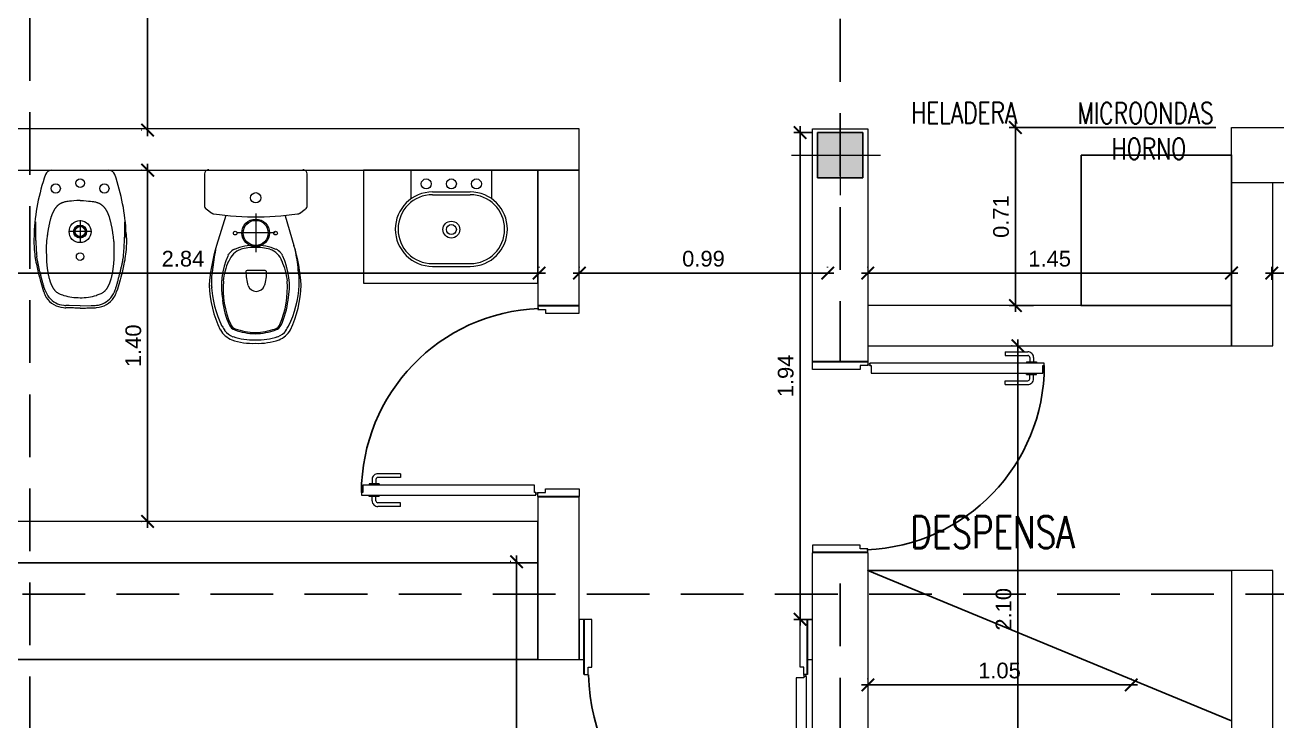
# Model space of a CAD drawing. Header units: millimetres. Extents: x 299 to 493, y -175 to -78.
# Drawn here: x 431.791 to 436.782, y -149.566 to -146.792 of the extents above; entities that cross this region are included whole.
import ezdxf

# ---------------------------------------------------------------- set-up
doc = ezdxf.new("R2010")
doc.units = ezdxf.units.MM
doc.linetypes.add('$3$HIDDEN', pattern=[0.375, 0.25, -0.125])
doc.linetypes.add('DASHED2', pattern=[9.525, 6.35, -3.175])
for name, color, linetype in [('0-Solados', 251, 'Continuous'), ('0-TEXTO', 4, 'Continuous'), ('005 SOLADOS', 8, 'Continuous'), ('005ABERTURAS240', 240, 'Continuous'), ('04', 4, 'Continuous'), ('B-COTAS', 1, 'Continuous'), ('BARANDAS', 6, 'Continuous'), ('MUEBLE', 8, 'Continuous')]:
    doc.layers.add(name, color=color, linetype=linetype)
for name, color, linetype, lineweight in [('01MUEBLES251', 251, 'Continuous', 9), ('01MUEBLES251-RefEdit0', 251, 'Continuous', 9), ('02', 2, 'Continuous', 20), ('03', 3, 'Continuous', 30), ('A-GENM', 13, 'Continuous', 18), ('A-WALL', 3, 'Continuous', 9)]:
    doc.layers.add(name, color=color, linetype=linetype, lineweight=lineweight)
doc.styles.add('DESLOC', font='arial.ttf', dxfattribs={"width": 0.75})
doc.styles.add('SWIS', font='arial.ttf')
doc.dimstyles.new('25', dxfattribs={"dimscale": 0, "dimtxt": 0.0625, "dimasz": 0.05, "dimexe": 0.025, "dimexo": 0.0625, "dimgap": 0.025, "dimtad": 1, "dimzin": 0, "dimdsep": 46, "dimtxsty": 'SWIS', "dimblk": 'ARCHTICK', "dimcen": 0.05, "dimdle": 0.025, "dimclrd": 1, "dimclre": 8, "dimclrt": 1, "dimazin": 0, "dimtfac": 1, "dimtix": 1, "dimtofl": 0, "dimtmove": 1, "dimatfit": 0, "dimfxl": 1, "dimtolj": 1, "dimtzin": 0, "dimlwd": -1, "dimlwe": -1, "dimarcsym": 0})

# ---------------------------------------------------------------- blocks, each defined once
blk = doc.blocks.new('*U507')
at = {"layer": '02'}
for p, q in [((90.5648, -493.5569), (90.5648, -493.5169)), ((90.5648, -493.5169), (90.5698, -493.5169)), ((90.6148, -493.5169), (90.6098, -493.5169)), ((90.6148, -493.5569), (90.6148, -493.5169)), ((90.5245, -493.6419), (90.5245, -493.5519)), ((90.5395, -493.6419), (90.5395, -493.5519)), ((90.547, -493.5294), (90.5648, -493.5294)), ((90.547, -493.5444), (90.5648, -493.5444)), ((90.5648, -493.5569), (90.5698, -493.5569)), ((90.6148, -493.5569), (90.6098, -493.5569)), ((90.6327, -493.5294), (90.6148, -493.5294)), ((90.6327, -493.5444), (90.6148, -493.5444)), ((90.6402, -493.6419), (90.6402, -493.5519)), ((90.6552, -493.6419), (90.6552, -493.5519)), ((90.5245, -493.6419), (90.5395, -493.6419)), ((90.6552, -493.6419), (90.6402, -493.6419))]:
    blk.add_line(p, q, dxfattribs=at)
for centre, radius, start, end in [((90.547, -493.5519), 0.0225, 90, 180.0349), ((90.547, -493.5519), 0.0075, 90, 180.0349), ((90.6327, -493.5519), 0.0225, 359.9651, 90), ((90.6327, -493.5519), 0.0075, 359.9651, 90)]:
    blk.add_arc(centre, radius, start, end, dxfattribs=at)
at = {"color": 7}
blk.add_wipeout([(90.5648, -494.4649), (91.3248, -494.4649), (91.3248, -494.1399), (90.5648, -494.1399)], dxfattribs=at).dxf.layer = 'A-GENM'
at = {"layer": '005ABERTURAS240'}
blk.add_arc((90.5793, -494.2209), 0.7345, 2.1496, 89.9592, dxfattribs=at)
at = {"layer": '02'}
for points in [[(90.6098, -494.1765), (90.6098, -493.4919), (90.5798, -493.4919), (90.5798, -493.4869), (90.5698, -493.4869), (90.5698, -494.1815), (90.5798, -494.1815), (90.5798, -494.1765)], [(90.5648, -494.1899), (90.5798, -494.1899), (90.5798, -494.2199), (90.5948, -494.2199), (90.5948, -494.3549), (90.5648, -494.3549)], [(91.3248, -494.1899), (91.3098, -494.1899), (91.3098, -494.2199), (91.2948, -494.2199), (91.2948, -494.3549), (91.3248, -494.3549)]]:
    blk.add_lwpolyline(points, close=True, dxfattribs=at)
blk.add_circle((90.5758, -494.1859), 0.004, dxfattribs=at)
at = {"layer": '03'}
for points in [[(90.5648, -494.1899), (90.5648, -494.3549)], [(91.3248, -494.1899), (91.3248, -494.3549)]]:
    blk.add_lwpolyline(points, dxfattribs=at)
blk = doc.blocks.new('bidet roca monaco')
at = {"layer": '01MUEBLES251'}
for p, q in [((-1.4795, -18.896), (-1.4794, -18.8987)), ((-1.4794, -18.8987), (-1.4793, -18.9016)), ((-1.4793, -18.9016), (-1.4792, -18.9046)), ((-1.4792, -18.9046), (-1.4791, -18.9076)), ((-1.4791, -18.9076), (-1.479, -18.9108)), ((-1.479, -18.9108), (-1.4789, -18.914)), ((-1.4789, -18.914), (-1.4788, -18.9172)), ((-1.1822, -19.1674), (-1.4085, -19.1674))]:
    blk.add_line(p, q, dxfattribs=at)
for points in [[(-1.2952, -18.6174), (-1.3033, -18.6176), (-1.3104, -18.6178), (-1.3167, -18.6179), (-1.3222, -18.618), (-1.3271, -18.6181), (-1.3315, -18.6182), (-1.3355, -18.6183), (-1.3393, -18.6184), (-1.3428, -18.6185), (-1.3462, -18.6186), (-1.3494, -18.6186), (-1.3522, -18.6187)], [(-1.295, -18.6268), (-1.3391, -18.6278), (-1.3426, -18.6278), (-1.346, -18.6279), (-1.3492, -18.628), (-1.3519, -18.6281)], [(-1.2954, -18.6268), (-1.2514, -18.6278), (-1.2479, -18.6279), (-1.2445, -18.6279), (-1.2413, -18.628), (-1.2386, -18.6281)], [(-1.2954, -18.6268), (-1.2954, -18.6268)], [(-1.2952, -18.6174), (-1.2872, -18.6176), (-1.2801, -18.6178), (-1.2738, -18.6179), (-1.2683, -18.618), (-1.2634, -18.6181), (-1.259, -18.6182), (-1.2549, -18.6183), (-1.2512, -18.6184), (-1.2476, -18.6185), (-1.2442, -18.6186), (-1.2411, -18.6187), (-1.2383, -18.6187)], [(-1.295, -18.6268), (-1.2951, -18.6268)], [(-1.4354, -18.69), (-1.4362, -18.6924), (-1.4373, -18.6956), (-1.4383, -18.6988), (-1.4392, -18.702), (-1.4402, -18.7052), (-1.4411, -18.7084), (-1.442, -18.7116), (-1.4429, -18.7148), (-1.4438, -18.718), (-1.4447, -18.7213), (-1.4456, -18.7245), (-1.4464, -18.7277), (-1.4473, -18.731), (-1.4481, -18.7342), (-1.449, -18.7375), (-1.4498, -18.7407), (-1.4507, -18.744), (-1.4515, -18.7472), (-1.4524, -18.7505), (-1.4532, -18.7537), (-1.4541, -18.757), (-1.4549, -18.7602), (-1.4557, -18.7634), (-1.4565, -18.7667), (-1.4573, -18.7699), (-1.4581, -18.7731), (-1.4589, -18.7763), (-1.4596, -18.7795), (-1.4603, -18.7827), (-1.461, -18.786), (-1.4617, -18.7892), (-1.4624, -18.7924), (-1.4631, -18.7956), (-1.4637, -18.7988), (-1.4644, -18.802), (-1.465, -18.8053), (-1.4656, -18.8085), (-1.4662, -18.8117), (-1.4667, -18.8149), (-1.4672, -18.8181), (-1.4677, -18.8212), (-1.4681, -18.8235)], [(-1.4253, -18.9124), (-1.4288, -18.8862), (-1.4289, -18.8849), (-1.4291, -18.8835), (-1.4292, -18.882), (-1.4293, -18.8804), (-1.4294, -18.8786), (-1.4296, -18.8767), (-1.4297, -18.8746), (-1.4298, -18.8723), (-1.4299, -18.87), (-1.43, -18.8675), (-1.4301, -18.865), (-1.4302, -18.8624), (-1.4302, -18.8598), (-1.4302, -18.8572), (-1.4302, -18.8546), (-1.4302, -18.852), (-1.4302, -18.8494), (-1.4302, -18.8468), (-1.4301, -18.8442), (-1.4301, -18.8416), (-1.43, -18.839), (-1.43, -18.8364), (-1.4299, -18.8338), (-1.4299, -18.8312), (-1.4298, -18.8286), (-1.4298, -18.826), (-1.4297, -18.8234), (-1.4296, -18.8208), (-1.4296, -18.8182), (-1.4295, -18.8156), (-1.4294, -18.813), (-1.4294, -18.8104), (-1.4292, -18.8078), (-1.4291, -18.8052), (-1.429, -18.8026), (-1.4288, -18.8), (-1.4286, -18.7974), (-1.4284, -18.7948), (-1.4282, -18.7922), (-1.428, -18.7896), (-1.4277, -18.787), (-1.4274, -18.7844), (-1.4271, -18.7818), (-1.4267, -18.7792), (-1.4264, -18.7766), (-1.426, -18.774), (-1.4256, -18.7714), (-1.4252, -18.7688), (-1.4248, -18.7662), (-1.4244, -18.7636), (-1.4239, -18.761), (-1.4235, -18.7584), (-1.423, -18.7558), (-1.4225, -18.7532), (-1.4219, -18.7506), (-1.4214, -18.7481), (-1.4209, -18.7456), (-1.4203, -18.7432), (-1.4198, -18.7409), (-1.4193, -18.7387), (-1.4188, -18.7367), (-1.4183, -18.7348), (-1.4179, -18.7331), (-1.4174, -18.7315), (-1.417, -18.73), (-1.4166, -18.7286), (-1.4161, -18.7272), (-1.4157, -18.7259), (-1.4153, -18.7246), (-1.4148, -18.7233), (-1.4144, -18.722), (-1.4139, -18.7207), (-1.4134, -18.7194), (-1.4129, -18.7181), (-1.4124, -18.7168), (-1.4119, -18.7155), (-1.4114, -18.7142), (-1.4108, -18.7129), (-1.4102, -18.7116), (-1.4096, -18.7103), (-1.409, -18.709), (-1.4084, -18.7077), (-1.4077, -18.7064), (-1.407, -18.7051), (-1.4064, -18.7038), (-1.4056, -18.7025), (-1.4049, -18.7012), (-1.4041, -18.6999), (-1.4034, -18.6986), (-1.4025, -18.6973), (-1.4017, -18.696), (-1.4008, -18.6947), (-1.3999, -18.6934), (-1.3989, -18.6921), (-1.3979, -18.6908), (-1.3968, -18.6895), (-1.3957, -18.6882), (-1.3945, -18.6869), (-1.3932, -18.6856), (-1.3919, -18.6843), (-1.3904, -18.683), (-1.3889, -18.6817), (-1.3872, -18.6803), (-1.3852, -18.679), (-1.383, -18.6777), (-1.3805, -18.6762), (-1.3775, -18.6748), (-1.3741, -18.6733), (-1.3702, -18.6717), (-1.3656, -18.67), (-1.3603, -18.6683), (-1.3588, -18.6679)], [(-1.1653, -18.9125), (-1.1618, -18.8862), (-1.1617, -18.8849), (-1.1615, -18.8836), (-1.1614, -18.8821), (-1.1613, -18.8805), (-1.1611, -18.8787), (-1.161, -18.8768), (-1.1609, -18.8747), (-1.1608, -18.8724), (-1.1606, -18.87), (-1.1605, -18.8676), (-1.1605, -18.8651), (-1.1604, -18.8625), (-1.1604, -18.8599), (-1.1603, -18.8573), (-1.1603, -18.8547), (-1.1603, -18.8521), (-1.1604, -18.8495), (-1.1604, -18.8469), (-1.1605, -18.8443), (-1.1605, -18.8417), (-1.1606, -18.8391), (-1.1606, -18.8365), (-1.1607, -18.8339), (-1.1607, -18.8313), (-1.1608, -18.8287), (-1.1608, -18.8261), (-1.1609, -18.8235), (-1.1609, -18.8209), (-1.161, -18.8183), (-1.161, -18.8157), (-1.1611, -18.8131), (-1.1612, -18.8105), (-1.1613, -18.8079), (-1.1614, -18.8053), (-1.1616, -18.8027), (-1.1617, -18.8001), (-1.1619, -18.7975), (-1.1621, -18.7949), (-1.1623, -18.7923), (-1.1626, -18.7897), (-1.1629, -18.7871), (-1.1632, -18.7845), (-1.1635, -18.7819), (-1.1638, -18.7793), (-1.1642, -18.7767), (-1.1645, -18.7741), (-1.1649, -18.7715), (-1.1653, -18.7689), (-1.1657, -18.7663), (-1.1661, -18.7637), (-1.1666, -18.761), (-1.1671, -18.7584), (-1.1676, -18.7558), (-1.1681, -18.7532), (-1.1686, -18.7507), (-1.1691, -18.7481), (-1.1697, -18.7457), (-1.1702, -18.7433), (-1.1707, -18.741), (-1.1712, -18.7388), (-1.1717, -18.7368), (-1.1722, -18.7349), (-1.1727, -18.7332), (-1.1731, -18.7316), (-1.1735, -18.7301), (-1.174, -18.7286), (-1.1744, -18.7273), (-1.1748, -18.7259), (-1.1752, -18.7246), (-1.1757, -18.7233), (-1.1761, -18.722), (-1.1766, -18.7207), (-1.1771, -18.7194), (-1.1776, -18.7181), (-1.1781, -18.7168), (-1.1786, -18.7155), (-1.1792, -18.7142), (-1.1797, -18.7129), (-1.1803, -18.7116), (-1.1809, -18.7103), (-1.1815, -18.709), (-1.1821, -18.7077), (-1.1828, -18.7064), (-1.1835, -18.7051), (-1.1842, -18.7038), (-1.1849, -18.7025), (-1.1856, -18.7012), (-1.1864, -18.6999), (-1.1872, -18.6986), (-1.188, -18.6973), (-1.1888, -18.696), (-1.1897, -18.6947), (-1.1906, -18.6934), (-1.1916, -18.6921), (-1.1926, -18.6908), (-1.1937, -18.6895), (-1.1948, -18.6882), (-1.196, -18.6869), (-1.1973, -18.6856), (-1.1986, -18.6843), (-1.2001, -18.683), (-1.2016, -18.6817), (-1.2033, -18.6804), (-1.2053, -18.6791), (-1.2075, -18.6777), (-1.21, -18.6763), (-1.213, -18.6748), (-1.2164, -18.6733), (-1.2203, -18.6717), (-1.2249, -18.6701), (-1.2302, -18.6684), (-1.2317, -18.668)], [(-1.1551, -18.69), (-1.1543, -18.6925), (-1.1533, -18.6957), (-1.1523, -18.6988), (-1.1513, -18.702), (-1.1503, -18.7052), (-1.1494, -18.7084), (-1.1485, -18.7117), (-1.1476, -18.7149), (-1.1467, -18.7181), (-1.1458, -18.7213), (-1.145, -18.7246), (-1.1441, -18.7278), (-1.1432, -18.7311), (-1.1424, -18.7343), (-1.1415, -18.7375), (-1.1407, -18.7408), (-1.1398, -18.744), (-1.139, -18.7473), (-1.1382, -18.7505), (-1.1373, -18.7538), (-1.1365, -18.757), (-1.1357, -18.7603), (-1.1348, -18.7635), (-1.134, -18.7667), (-1.1332, -18.7699), (-1.1325, -18.7732), (-1.1317, -18.7764), (-1.1309, -18.7796), (-1.1302, -18.7828), (-1.1295, -18.786), (-1.1288, -18.7893), (-1.1281, -18.7925), (-1.1275, -18.7957), (-1.1268, -18.7989), (-1.1262, -18.8021), (-1.1256, -18.8053), (-1.125, -18.8085), (-1.1244, -18.8117), (-1.1238, -18.8149), (-1.1233, -18.8181), (-1.1228, -18.8213), (-1.1225, -18.8236)], [(-1.2952, -19.0457), (-1.3087, -19.0457), (-1.32, -19.045), (-1.3294, -19.0443), (-1.3371, -19.0435), (-1.3434, -19.0428), (-1.3486, -19.042), (-1.3528, -19.0412), (-1.3563, -19.0404), (-1.3593, -19.0397), (-1.3619, -19.0389), (-1.3642, -19.0382), (-1.3662, -19.0375), (-1.3679, -19.0369), (-1.3695, -19.0362), (-1.3709, -19.0356), (-1.3722, -19.0349), (-1.3734, -19.0342), (-1.3746, -19.0336), (-1.3757, -19.0329), (-1.3768, -19.0323), (-1.3778, -19.0316), (-1.3788, -19.031), (-1.3797, -19.0303), (-1.3806, -19.0297), (-1.3814, -19.029), (-1.3822, -19.0284), (-1.383, -19.0277), (-1.3838, -19.0271), (-1.3845, -19.0264), (-1.3852, -19.0258), (-1.3858, -19.0251), (-1.3865, -19.0245), (-1.3871, -19.0238), (-1.3878, -19.0232), (-1.3884, -19.0225), (-1.3891, -19.0218), (-1.3897, -19.021), (-1.3904, -19.0202), (-1.3911, -19.0194), (-1.3919, -19.0184), (-1.3926, -19.0174), (-1.3935, -19.0163), (-1.3943, -19.0152), (-1.3951, -19.014), (-1.396, -19.0127), (-1.3968, -19.0115), (-1.3976, -19.0102), (-1.3984, -19.0089), (-1.3992, -19.0076), (-1.3999, -19.0063), (-1.4007, -19.005), (-1.4014, -19.0037), (-1.402, -19.0024), (-1.4027, -19.0011), (-1.4033, -18.9998), (-1.4039, -18.9985), (-1.4046, -18.9972), (-1.4052, -18.9959), (-1.4057, -18.9946), (-1.4063, -18.9933), (-1.4069, -18.992), (-1.4074, -18.9907), (-1.408, -18.9894), (-1.4085, -18.9881), (-1.409, -18.9868), (-1.4095, -18.9855), (-1.41, -18.9841), (-1.4105, -18.9827), (-1.411, -18.9812), (-1.4115, -18.9795), (-1.412, -18.9778), (-1.4125, -18.9759), (-1.4131, -18.9739), (-1.4137, -18.9717), (-1.4143, -18.9695), (-1.4149, -18.9671), (-1.4155, -18.9646), (-1.4161, -18.962), (-1.4167, -18.9595), (-1.4173, -18.9569), (-1.4179, -18.9543), (-1.4184, -18.9517), (-1.419, -18.9491), (-1.4195, -18.9465), (-1.4201, -18.9439), (-1.4206, -18.9413), (-1.4211, -18.9387), (-1.4216, -18.9361), (-1.422, -18.9335), (-1.4225, -18.9309), (-1.423, -18.9283), (-1.4234, -18.9257), (-1.4239, -18.9231), (-1.4243, -18.9205), (-1.4247, -18.9179), (-1.425, -18.9153), (-1.4254, -18.9127), (-1.4257, -18.9101), (-1.426, -18.9075), (-1.4261, -18.9064)], [(-1.2954, -19.0457), (-1.282, -19.0457), (-1.2706, -19.045), (-1.2612, -19.0443), (-1.2535, -19.0436), (-1.2472, -19.0428), (-1.2421, -19.042), (-1.2379, -19.0412), (-1.2344, -19.0404), (-1.2314, -19.0397), (-1.2287, -19.039), (-1.2264, -19.0383), (-1.2245, -19.0376), (-1.2227, -19.0369), (-1.2212, -19.0362), (-1.2198, -19.0356), (-1.2185, -19.0349), (-1.2173, -19.0343), (-1.2161, -19.0336), (-1.215, -19.033), (-1.2139, -19.0323), (-1.2129, -19.0317), (-1.2119, -19.031), (-1.2109, -19.0304), (-1.2101, -19.0297), (-1.2092, -19.0291), (-1.2084, -19.0284), (-1.2076, -19.0278), (-1.2069, -19.0271), (-1.2062, -19.0265), (-1.2055, -19.0258), (-1.2048, -19.0252), (-1.2042, -19.0245), (-1.2035, -19.0239), (-1.2029, -19.0232), (-1.2022, -19.0225), (-1.2016, -19.0218), (-1.2009, -19.0211), (-1.2002, -19.0203), (-1.1995, -19.0194), (-1.1988, -19.0185), (-1.198, -19.0175), (-1.1972, -19.0164), (-1.1964, -19.0152), (-1.1955, -19.014), (-1.1947, -19.0128), (-1.1938, -19.0115), (-1.193, -19.0102), (-1.1922, -19.0089), (-1.1914, -19.0076), (-1.1907, -19.0063), (-1.19, -19.005), (-1.1893, -19.0037), (-1.1886, -19.0024), (-1.188, -19.0011), (-1.1873, -18.9998), (-1.1867, -18.9985), (-1.1861, -18.9972), (-1.1855, -18.9959), (-1.1849, -18.9946), (-1.1843, -18.9933), (-1.1838, -18.992), (-1.1832, -18.9907), (-1.1827, -18.9894), (-1.1822, -18.9881), (-1.1816, -18.9868), (-1.1811, -18.9855), (-1.1807, -18.9841), (-1.1802, -18.9827), (-1.1797, -18.9812), (-1.1792, -18.9796), (-1.1786, -18.9779), (-1.1781, -18.976), (-1.1775, -18.974), (-1.1769, -18.9718), (-1.1763, -18.9695), (-1.1757, -18.9671), (-1.1751, -18.9646), (-1.1745, -18.9621), (-1.1739, -18.9595), (-1.1733, -18.9569), (-1.1727, -18.9543), (-1.1722, -18.9517), (-1.1716, -18.9491), (-1.1711, -18.9465), (-1.1706, -18.9439), (-1.1701, -18.9413), (-1.1695, -18.9387), (-1.1691, -18.9361), (-1.1686, -18.9335), (-1.1681, -18.9309), (-1.1676, -18.9283), (-1.1672, -18.9257), (-1.1668, -18.9231), (-1.1663, -18.9205), (-1.1659, -18.9179), (-1.1656, -18.9153), (-1.1652, -18.9127), (-1.1649, -18.9101), (-1.1646, -18.9076), (-1.1645, -18.9064)]]:
    blk.add_lwpolyline(points, dxfattribs=at)
for centre, radius in [((-1.2954, -18.823), 0.0151), ((-1.2952, -18.9224), 0.0437), ((-1.2952, -18.9224), 0.0229), ((-1.3923, -19.0942), 0.0182), ((-1.2955, -19.115), 0.0172), ((-1.1983, -19.0942), 0.0182)]:
    blk.add_circle(centre, radius, dxfattribs=at)
for centre, radius, start, end in [((-1.2772, -18.7414), 0.1736, 151.8708, 160.547), ((-1.3175, -18.7354), 0.1264, 142.8542, 158.9189), ((-1.3531, -18.7128), 0.0938, 94.9018, 145.387), ((-1.3531, -18.7128), 0.0844, 94.9018, 140.4556), ((-1.3456, -18.7591), 0.1405, 92.6707, 96.3482), ((-1.2953, -18.8907), 0.2317, 90.015, 106.2798), ((-1.3456, -18.7591), 0.1311, 92.6707, 96.3482), ((-1.2953, -18.8907), 0.2317, 73.6948, 89.9596), ((-1.2449, -18.7591), 0.1311, 83.6264, 87.3039), ((-1.2449, -18.7591), 0.1405, 83.6264, 87.3039), ((-1.2374, -18.7129), 0.0844, 39.519, 85.0728), ((-1.2374, -18.7129), 0.0938, 34.5877, 85.0728), ((-1.273, -18.7354), 0.1264, 21.0557, 37.1205), ((-1.2409, -18.7081), 0.0941, 15.0663, 30.9763), ((-0.1087, -18.9474), 1.3649, 174.7941, 177.4709), ((-2.4819, -18.9469), 1.3649, 2.5037, 5.1806), ((-0.6595, -18.879), 0.8201, 182.4447, 199.2555), ((-0.1087, -18.9404), 1.3649, 177.765, 180.8542), ((-1.9311, -18.8787), 0.8201, 340.7192, 357.5299), ((-2.4819, -18.9399), 1.3649, 359.1204, 2.2097), ((-1.4085, -19.1407), 0.0267, 199.2555, 270), ((-1.1822, -19.1407), 0.0267, 269.9746, 340.7192)]:
    blk.add_arc(centre, radius, start, end, dxfattribs=at)
for points in [[(-1.4789, -18.914), (-1.4796, -18.8728), (-1.4783, -18.851), (-1.4742, -18.8153), (-1.4685, -18.786), (-1.4624, -18.76), (-1.4522, -18.721), (-1.4409, -18.6836)], [(-1.112, -18.914), (-1.1113, -18.8728), (-1.1126, -18.851), (-1.1167, -18.8153), (-1.1224, -18.786), (-1.1285, -18.76), (-1.1387, -18.721), (-1.15, -18.6836)]]:
    blk.add_spline(points, degree=3, dxfattribs=at)
at = {"layer": '01MUEBLES251-RefEdit0'}
for p, q in [((-1.2952, -18.9674), (-1.2952, -18.8774)), ((-1.3402, -18.9224), (-1.2502, -18.9224))]:
    blk.add_line(p, q, dxfattribs=at)
for radius in [0.026, 0.02]:
    blk.add_circle((-1.2952, -18.9224), radius, dxfattribs=at)
blk = doc.blocks.new('inodoro pedestal roca monaco')
at = {"layer": '01MUEBLES251'}
for p, q in [((-4.8376, -18.8358), (-4.8376, -18.6815)), ((-4.9147, -18.7586), (-4.7605, -18.7586))]:
    blk.add_line(p, q, dxfattribs=at)
for points in [[(-4.6967, -18.372, 0.155239), (-4.7423, -18.3323, 0.093899), (-4.8364, -18.3186, 0.093899), (-4.9306, -18.3325, 0.155239), (-4.9762, -18.372)], [(-4.7556, -18.3766, 0.080392), (-4.8359, -18.3615, 0.080383), (-4.9162, -18.3766)], [(-4.9758, -18.3717, 0.099719), (-5.0194, -18.5503, 0.058028), (-4.9902, -18.7088)], [(-4.9582, -18.3702, 0.03967), (-4.9686, -18.3868, 0.100883), (-5.0111, -18.5504)], [(-4.6816, -18.7088, 0.058028), (-4.6523, -18.5503, 0.099772), (-4.696, -18.3717)], [(-4.9449, -18.6693, 0.028384), (-4.9375, -18.6792, 0.104541), (-4.9192, -18.6934)], [(-4.894, -18.6931, 0.087349), (-4.836, -18.6999, 0.087349), (-4.7778, -18.6931)], [(-4.7525, -18.6934, 0.104541), (-4.7342, -18.6792, 0.028991), (-4.7268, -18.6693)]]:
    blk.add_lwpolyline(points, format="xyb", dxfattribs=at)
for points in [[(-4.8033, -18.6094), (-4.8394, -18.6105), (-4.8755, -18.6094)], [(-4.9546, -18.8271), (-4.9895, -18.7083)], [(-4.7183, -18.8282), (-4.6811, -18.7083)], [(-5.0116, -18.8364), (-5.0349, -18.8527)], [(-4.6706, -18.834), (-4.7369, -18.8259), (-4.8044, -18.8224), (-4.8708, -18.8224), (-4.9383, -18.8259), (-5.0047, -18.834)], [(-4.6624, -18.8364), (-4.6403, -18.8527)], [(-5.0419, -18.9935), (-5.0419, -18.8666)], [(-4.6333, -18.9935), (-4.6333, -18.8666)], [(-4.6496, -19.0086), (-5.0256, -19.0086)]]:
    blk.add_lwpolyline(points, dxfattribs=at)
for centre, radius in [((-4.8376, -18.7586), 0.055), ((-4.8376, -18.7586), 0.05), ((-4.9168, -18.7578), 0.00757), ((-4.7561, -18.7578), 0.00757), ((-4.8376, -18.8986), 0.0204)]:
    blk.add_circle(centre, radius, dxfattribs=at)
for centre, radius, start, end in [((-4.8911, -18.4238), 0.0868, 113.7089, 141.7101), ((-4.8469, -18.5741), 0.2418, 87.6656, 108.9813), ((-4.8294, -18.6173), 0.2605, 91.465, 109.8225), ((-4.826, -18.574), 0.2417, 71.0142, 92.3365), ((-4.8423, -18.6173), 0.2605, 70.1781, 88.5377), ((-4.7817, -18.4236), 0.0866, 38.2789, 66.3517), ((-4.6142, -18.5354), 0.3555, 156.0267, 172.691), ((-4.6141, -18.5355), 0.3498, 156.0273, 185.048), ((-4.9051, -18.4063), 0.0367, 109.8505, 156.0313), ((-4.9051, -18.4062), 0.032, 109.8049, 156.0208), ((-4.7666, -18.4062), 0.032, 23.9792, 70.1951), ((-4.7666, -18.4062), 0.0367, 23.9683, 70.1849), ((-5.0576, -18.5354), 0.3498, 354.9476, 23.9687), ((-5.058, -18.5356), 0.356, 7.3193, 23.963), ((-4.8136, -18.4438), 0.1234, 27.5584, 36.6453), ((-5.0834, -18.5727), 0.4233, 3.023, 26.0658), ((-4.6793, -18.5459), 0.2928, 169.1264, 204.8101), ((-4.9936, -18.5459), 0.2928, 335.1899, 10.8736), ((-4.7275, -18.5634), 0.2841, 175.3769, 189.722), ((-4.6899, -18.6042), 0.1914, 163.1268, 180.1658), ((-4.8399, -18.5599), 0.0343, 90.3537, 159.4027), ((-4.8399, -18.5599), 0.0343, 20.5973, 89.6463), ((-4.8195, -18.552), 0.0128, 17.2447, 20.8065), ((-4.9899, -18.6041), 0.1913, 359.8182, 16.8634), ((-4.9454, -18.5634), 0.2841, 350.278, 4.6231), ((-4.2028, -18.5298), 0.8089, 185.8361, 191.4662), ((-4.6729, -18.531), 0.2933, 187.065, 203.1764), ((-4.8749, -18.6041), 0.00525, 180.2755, 267.8508), ((-4.8039, -18.6041), 0.00524, 271.9602, 359.9135), ((-4.9993, -18.5308), 0.2938, 336.8366, 352.922), ((-5.4702, -18.5297), 0.8089, 348.5247, 354.1546), ((-4.8702, -18.6204), 0.0762, 199.3375, 251.2591), ((-4.8027, -18.6204), 0.0762, 288.7409, 340.6625), ((-4.8458, -18.5319), 0.1764, 245.6123, 273.3198), ((-4.826, -18.5319), 0.1764, 266.6826, 294.3853), ((-5.0262, -18.8672), 0.0169, 124.5713, 180.0214), ((-5.0029, -18.851), 0.017, 98.6024, 124.384), ((-4.6735, -18.851), 0.017, 55.616, 81.3976), ((-4.6502, -18.8672), 0.0169, 359.9786, 55.4287), ((-5.0262, -18.9941), 0.0168, 180.0104, 219.6118), ((-5.0274, -18.9929), 0.0169, 228.0921, 276.5613), ((-4.649, -18.9929), 0.0169, 263.4387, 311.9079), ((-4.6502, -18.9941), 0.0168, 320.442, 0.0581)]:
    blk.add_arc(centre, radius, start, end, dxfattribs=at)
blk.add_open_spline([(-4.8723, -18.5475), (-4.8724, -18.5477), (-4.8725, -18.548), (-4.8726, -18.5482)], degree=3, dxfattribs=at)
blk = doc.blocks.new('*U500')
at = {"layer": '02'}
for p, q in [((90.5245, -493.6469), (90.5245, -493.5569)), ((90.5395, -493.6469), (90.5395, -493.5569)), ((90.547, -493.5344), (90.5648, -493.5344)), ((90.547, -493.5494), (90.5648, -493.5494)), ((90.5648, -493.5619), (90.5648, -493.5219)), ((90.5648, -493.5219), (90.5698, -493.5219)), ((90.5648, -493.5619), (90.5698, -493.5619)), ((90.6148, -493.5219), (90.6098, -493.5219)), ((90.6148, -493.5619), (90.6098, -493.5619)), ((90.6148, -493.5619), (90.6148, -493.5219)), ((90.6327, -493.5344), (90.6148, -493.5344)), ((90.6327, -493.5494), (90.6148, -493.5494)), ((90.6402, -493.6469), (90.6402, -493.5569)), ((90.6552, -493.6469), (90.6552, -493.5569)), ((90.5245, -493.6469), (90.5395, -493.6469)), ((90.6552, -493.6469), (90.6402, -493.6469))]:
    blk.add_line(p, q, dxfattribs=at)
for centre, radius, start, end in [((90.547, -493.5569), 0.0225, 90, 180.0349), ((90.547, -493.5569), 0.0075, 90, 180.0349), ((90.6327, -493.5569), 0.0225, 359.9651, 90), ((90.6327, -493.5569), 0.0075, 359.9651, 90)]:
    blk.add_arc(centre, radius, start, end, dxfattribs=at)
at = {"color": 7}
blk.add_wipeout([(90.5648, -494.4649), (91.3248, -494.4649), (91.3248, -494.1449), (90.5648, -494.1449)], dxfattribs=at).dxf.layer = 'A-GENM'
at = {"layer": '005ABERTURAS240'}
blk.add_arc((90.5793, -494.2259), 0.7345, 2.1496, 89.9592, dxfattribs=at)
at = {"layer": '02'}
for points in [[(90.6098, -494.1815), (90.6098, -493.4969), (90.5798, -493.4969), (90.5798, -493.4919), (90.5698, -493.4919), (90.5698, -494.1865), (90.5798, -494.1865), (90.5798, -494.1815)], [(90.5648, -494.1949), (90.5798, -494.1949), (90.5798, -494.2249), (90.5948, -494.2249), (90.5948, -494.4149), (90.5648, -494.4149)], [(91.3248, -494.1949), (91.3098, -494.1949), (91.3098, -494.2249), (91.2948, -494.2249), (91.2948, -494.4149), (91.3248, -494.4149)]]:
    blk.add_lwpolyline(points, close=True, dxfattribs=at)
blk.add_circle((90.5758, -494.1909), 0.004, dxfattribs=at)
at = {"layer": '03'}
for points in [[(90.5648, -494.1949), (90.5648, -494.4149)], [(91.3248, -494.1949), (91.3248, -494.4149)]]:
    blk.add_lwpolyline(points, dxfattribs=at)
blk = doc.blocks.new('columna 20x20')
at = {"transparency": 33554687}
h = blk.add_hatch(color=220, dxfattribs=at)
h.dxf.hatch_style = 1
h.paths.add_polyline_path([(979.6331, 157.5868), (979.8331, 157.5868), (979.8331, 157.3868), (979.6331, 157.3868)])
at = {"layer": 'BARANDAS'}
blk.add_lwpolyline([(979.6331, 157.5868), (979.8331, 157.5868), (979.8331, 157.3868), (979.6331, 157.3868), (979.6331, 157.5868)], dxfattribs=at)
at = {"layer": 'MUEBLE', "linetype": 'DASHED2', "lineweight": 5, "ltscale": 0.1}
for points in [[(979.7331, 157.7022), (979.7331, 157.3076)], [(979.5554, 157.4868), (979.9108, 157.4868)]]:
    blk.add_lwpolyline(points, dxfattribs=at)
blk = doc.blocks.new('*U521')
at = {"layer": '02'}
for p, q in [((90.547, -493.4044), (90.5648, -493.4044)), ((90.5648, -493.4319), (90.5648, -493.3919)), ((90.5648, -493.3919), (90.5698, -493.3919)), ((90.6148, -493.3919), (90.6098, -493.3919)), ((90.6148, -493.4319), (90.6148, -493.3919)), ((90.6327, -493.4044), (90.6148, -493.4044)), ((90.5245, -493.5169), (90.5245, -493.4269)), ((90.5395, -493.5169), (90.5395, -493.4269)), ((90.547, -493.4194), (90.5648, -493.4194)), ((90.5648, -493.4319), (90.5698, -493.4319)), ((90.6148, -493.4319), (90.6098, -493.4319)), ((90.6327, -493.4194), (90.6148, -493.4194)), ((90.6402, -493.5169), (90.6402, -493.4269)), ((90.6552, -493.5169), (90.6552, -493.4269)), ((90.5245, -493.5169), (90.5395, -493.5169)), ((90.6552, -493.5169), (90.6402, -493.5169))]:
    blk.add_line(p, q, dxfattribs=at)
for centre, radius, start, end in [((90.547, -493.4269), 0.0225, 90, 180.0349), ((90.6327, -493.4269), 0.0225, 359.9651, 90), ((90.547, -493.4269), 0.0075, 90, 180.0349), ((90.6327, -493.4269), 0.0075, 359.9651, 90)]:
    blk.add_arc(centre, radius, start, end, dxfattribs=at)
at = {"color": 7}
blk.add_wipeout([(90.5648, -494.4649), (91.4548, -494.4649), (91.4548, -494.1449), (90.5648, -494.1449)], dxfattribs=at).dxf.layer = 'A-GENM'
at = {"layer": '005ABERTURAS240'}
blk.add_arc((90.5792, -494.2261), 0.8602, 2.1496, 89.9592, dxfattribs=at)
at = {"layer": '02'}
for points in [[(90.6098, -494.1815), (90.6098, -493.3669), (90.5798, -493.3669), (90.5798, -493.3619), (90.5698, -493.3619), (90.5698, -494.1865), (90.5798, -494.1865), (90.5798, -494.1815)], [(90.5648, -494.1949), (90.5798, -494.1949), (90.5798, -494.2249), (90.5948, -494.2249), (90.5948, -494.4149), (90.5648, -494.4149)], [(91.4548, -494.1949), (91.4398, -494.1949), (91.4398, -494.2249), (91.4248, -494.2249), (91.4248, -494.4149), (91.4548, -494.4149)]]:
    blk.add_lwpolyline(points, close=True, dxfattribs=at)
blk.add_circle((90.5758, -494.1909), 0.004, dxfattribs=at)
at = {"layer": '03'}
for points in [[(90.5648, -494.1949), (90.5648, -494.4149)], [(91.4548, -494.1949), (91.4548, -494.4149)]]:
    blk.add_lwpolyline(points, dxfattribs=at)
blk = doc.blocks.new('planta baja los cardales')
at = {"layer": '0-Solados'}
blk.add_lwpolyline([(96.4545, -66.3585), (93.6195, -66.3585), (93.6195, -65.9735), (96.4545, -65.9735)], close=True, dxfattribs=at)
blk.add_lwpolyline([(99.2195, -66.0035), (97.7695, -66.0035), (99.2195, -66.6035)], dxfattribs=at)
at = {"layer": '005 SOLADOS'}
blk.add_lwpolyline([(98.6195, -64.3485), (99.2195, -64.3485), (99.2195, -64.9485), (98.6195, -64.9485)], close=True, dxfattribs=at)
at = {"layer": '01MUEBLES251'}
blk.add_lwpolyline([(96.4545, -64.4085), (95.7595, -64.4085), (95.7595, -64.8585), (96.4545, -64.8585)], close=True, dxfattribs=at)
for points in [[(95.9498, -64.5217), (95.9498, -64.4085), (96.2692, -64.4085), (96.2692, -64.5217)], [(96.0345, -64.4952), (96.1846, -64.4952)], [(96.0345, -64.5065), (96.1846, -64.5065)], [(96.0345, -64.7809), (96.1846, -64.7809)], [(96.0345, -64.7921), (96.1846, -64.7921)]]:
    blk.add_lwpolyline(points, dxfattribs=at)
for centre, radius in [((96.0095, -64.4634), 0.02), ((96.1095, -64.4634), 0.02), ((96.2095, -64.4634), 0.02), ((96.1095, -64.6454), 0.0336), ((96.1095, -64.6454), 0.02)]:
    blk.add_circle(centre, radius, dxfattribs=at)
for centre, radius, start, end in [((96.0345, -64.6437), 0.1484, 90, 270), ((96.0345, -64.6437), 0.1372, 90, 270), ((96.1846, -64.6437), 0.1484, 270, 90), ((96.1846, -64.6437), 0.1372, 270, 90)]:
    blk.add_arc(centre, radius, start, end, dxfattribs=at)
at = {"layer": 'A-WALL'}
for points in [[(93.6195, -64.4085), (96.6195, -64.4085), (96.6195, -64.2435), (93.6195, -64.2435)], [(97.7695, -70.3585), (97.5495, -70.3585), (97.5495, -64.2435), (97.7695, -64.2435)], [(100.3195, -64.2385), (100.3195, -64.4585), (99.2195, -64.4585), (99.2195, -64.2385)], [(96.4545, -64.4085), (96.4545, -66.3585), (96.6195, -66.3585), (96.6195, -64.4085)], [(99.2195, -64.4585), (99.2195, -65.1085), (99.3845, -65.1085), (99.3845, -64.4585)], [(97.7695, -65.1085), (99.2195, -65.1085), (99.2195, -64.9485), (97.7695, -64.9485)], [(93.6195, -65.9735), (96.4545, -65.9735), (96.4545, -65.8085), (93.6195, -65.8085)], [(99.2195, -66.0035), (99.2195, -67.2085), (99.3845, -67.2085), (99.3845, -66.0035)], [(96.6195, -66.3585), (97.5495, -66.3585), (97.5495, -66.1985), (96.6195, -66.1985)]]:
    blk.add_lwpolyline(points, close=True, dxfattribs=at)
at = {"layer": 'B-COTAS', "linetype": '$3$HIDDEN'}
for points in [[(94.4295, -72.3019), (94.4295, -55.0491)], [(97.6595, -72.306), (97.6595, -55.0532)], [(86.8996, -66.0985), (105.0887, -66.0985)]]:
    blk.add_lwpolyline(points, dxfattribs=at)
at = {"xscale": -0.9000000000000962, "yscale": 0.9000000000000962, "zscale": 0.9000000000000853, "rotation": 90}
blk.add_blockref('columna 20x20', (239.3977, 817.4113), dxfattribs=at)
at = {"layer": '01MUEBLES251', "rotation": 180}
for name, p in [('bidet roca monaco', (93.3343, -83.5758)), ('inodoro pedestal roca monaco', (90.4919, -83.4171))]:
    blk.add_blockref(name, p, dxfattribs=at)
at = {"layer": '0-TEXTO', "attachment_point": 1, "style": 'DESLOC'}
for s, insert, char_height in [('{\\Fromans|c0;\\H0.85x;\\P\\pi0.65394;HELADERA}', (97.288, -63.9954), 0.1), ('{\\Fromans|c0;\\H0.85x;\\P\\pi0.59019;MICROONDAS\\P\\pi0.72679;HORNO}', (98.0146, -63.9973), 0.1), ('{\\Fromans|c0;\\H0.85x;\\P\\pi0.56697;DESPENSA}', (97.3721, -65.5744), 0.15)]:
    blk.add_mtext_dynamic_manual_height_columns(s, width=1.61019, gutter_width=0.9596, heights=[0.8719], dxfattribs=dict(at, insert=insert, char_height=char_height))
at = {"layer": 'A-GENM', "color": 7}
for name, p, rotation in [('*U507', (-397.7354, -156.2733), 90), ('*U500', (591.9644, 25.3924), 270), ('*U521', (188.0944, -560.6134), 180)]:
    blk.add_blockref(name, p, dxfattribs=dict(at, rotation=rotation))
blk = doc.blocks.new('_ArchTick')
at = {"color": 0, "linetype": 'ByBlock', "const_width": 0.15}
blk.add_lwpolyline([(-0.5, -0.5), (0.5, 0.5)], dxfattribs=at)
blk = doc.blocks.new('*D457')
at = {"layer": '04', "color": 8, "transparency": 16777216}
for p, q in [((432.2572, -147.3707), (432.2548, -147.3707)), ((432.2572, -148.7707), (432.2548, -148.7707))]:
    blk.add_line(p, q, dxfattribs=at)
at = {"layer": '04', "color": 1, "transparency": 16777216}
blk.add_line((432.2798, -148.7957), (432.2798, -147.3457), dxfattribs=at)
at = {"layer": 'Defpoints', "color": 0, "transparency": 16777216}
for p in [(432.2798, -147.3707), (432.3197, -147.3707), (432.3197, -148.7707)]:
    blk.add_point(p, dxfattribs=at)
at = {"layer": '04', "color": 1, "transparency": 16777216, "xscale": 0.05, "yscale": 0.05, "zscale": 0.05}
for p, rotation in [((432.2798, -147.3707), 90), ((432.2798, -148.7707), 270)]:
    blk.add_blockref('_ArchTick', p, dxfattribs=dict(at, rotation=rotation))
at = {"layer": '04', "color": 1, "transparency": 16777216, "insert": (432.2229, -148.0707), "char_height": 0.0625, "attachment_point": 5, "rotation": 90, "style": 'SWIS'}
blk.add_mtext('\\A1;1.40', dxfattribs=at)
blk = doc.blocks.new('*D458')
at = {"layer": '04', "color": 8, "transparency": 16777216}
for p, q in [((431.0006, -147.7582), (431.0006, -147.7558)), ((433.8406, -147.7582), (433.8406, -147.7558))]:
    blk.add_line(p, q, dxfattribs=at)
at = {"layer": '04', "color": 1, "transparency": 16777216}
blk.add_line((430.9756, -147.7808), (433.8656, -147.7808), dxfattribs=at)
at = {"layer": 'Defpoints', "color": 0, "transparency": 16777216}
for p in [(431.0006, -147.8207), (433.8406, -147.7808), (433.8406, -147.8207)]:
    blk.add_point(p, dxfattribs=at)
at = {"layer": '04', "color": 1, "transparency": 16777216, "xscale": 0.05, "yscale": 0.05, "zscale": 0.05, "rotation": 180}
blk.add_blockref('_ArchTick', (431.0006, -147.7808), dxfattribs=at)
at = {"layer": '04', "color": 1, "transparency": 16777216, "xscale": 0.05, "yscale": 0.05, "zscale": 0.05}
blk.add_blockref('_ArchTick', (433.8406, -147.7808), dxfattribs=at)
at = {"layer": '04', "color": 1, "transparency": 16777216, "insert": (432.4206, -147.7239), "char_height": 0.0625, "attachment_point": 5, "style": 'SWIS'}
blk.add_mtext('\\A1;2.84', dxfattribs=at)
blk = doc.blocks.new('*D460')
at = {"layer": '04', "color": 8, "transparency": 16777216}
for p, q in [((436.7606, -147.8082), (436.7606, -147.7558)), ((439.3506, -147.8082), (439.3506, -147.7558))]:
    blk.add_line(p, q, dxfattribs=at)
at = {"layer": '04', "color": 1, "transparency": 16777216}
blk.add_line((436.7356, -147.7808), (439.3756, -147.7808), dxfattribs=at)
at = {"layer": 'Defpoints', "color": 0, "transparency": 16777216}
for p in [(439.3506, -147.7808), (436.7606, -147.8707), (439.3506, -147.8707)]:
    blk.add_point(p, dxfattribs=at)
at = {"layer": '04', "color": 1, "transparency": 16777216, "xscale": 0.05, "yscale": 0.05, "zscale": 0.05, "rotation": 180}
blk.add_blockref('_ArchTick', (436.7606, -147.7808), dxfattribs=at)
at = {"layer": '04', "color": 1, "transparency": 16777216, "xscale": 0.05, "yscale": 0.05, "zscale": 0.05}
blk.add_blockref('_ArchTick', (439.3506, -147.7808), dxfattribs=at)
at = {"layer": '04', "color": 1, "transparency": 16777216, "insert": (438.0556, -147.7239), "char_height": 0.0625, "attachment_point": 5, "style": 'SWIS'}
blk.add_mtext('\\A1;2.59', dxfattribs=at)
blk = doc.blocks.new('*D461')
at = {"layer": '04', "color": 1, "transparency": 16777216}
blk.add_line((435.7487, -150.1957), (435.7487, -148.0457), dxfattribs=at)
at = {"layer": '04', "color": 8, "transparency": 16777216}
for p, q in [((435.7261, -148.0707), (435.7237, -148.0707)), ((435.752, -150.1707), (435.7237, -150.1707))]:
    blk.add_line(p, q, dxfattribs=at)
at = {"layer": 'Defpoints', "color": 0, "transparency": 16777216}
for p in [(435.7487, -148.0707), (435.7886, -148.0707), (435.8145, -150.1707)]:
    blk.add_point(p, dxfattribs=at)
at = {"layer": '04', "color": 1, "transparency": 16777216, "xscale": 0.05, "yscale": 0.05, "zscale": 0.05}
for p, rotation in [((435.7487, -148.0707), 90), ((435.7487, -150.1707), 270)]:
    blk.add_blockref('_ArchTick', p, dxfattribs=dict(at, rotation=rotation))
at = {"layer": '04', "color": 1, "transparency": 16777216, "insert": (435.6918, -149.1207), "char_height": 0.0625, "attachment_point": 5, "rotation": 90, "style": 'SWIS'}
blk.add_mtext('\\A1;2.10', dxfattribs=at)
blk = doc.blocks.new('*D462')
at = {"layer": '04', "color": 8, "transparency": 16777216}
for p, q in [((435.1506, -149.3993), (435.1506, -149.3969)), ((436.2006, -149.3993), (436.2006, -149.3969))]:
    blk.add_line(p, q, dxfattribs=at)
at = {"layer": '04', "color": 1, "transparency": 16777216}
blk.add_line((435.1256, -149.4219), (436.2256, -149.4219), dxfattribs=at)
at = {"layer": 'Defpoints', "color": 0, "transparency": 16777216}
for p in [(435.1506, -149.4618), (436.2006, -149.4219), (436.2006, -149.4618)]:
    blk.add_point(p, dxfattribs=at)
at = {"layer": '04', "color": 1, "transparency": 16777216, "xscale": 0.05, "yscale": 0.05, "zscale": 0.05, "rotation": 180}
blk.add_blockref('_ArchTick', (435.1506, -149.4219), dxfattribs=at)
at = {"layer": '04', "color": 1, "transparency": 16777216, "xscale": 0.05, "yscale": 0.05, "zscale": 0.05}
blk.add_blockref('_ArchTick', (436.2006, -149.4219), dxfattribs=at)
at = {"layer": '04', "color": 1, "transparency": 16777216, "insert": (435.6756, -149.365), "char_height": 0.0625, "attachment_point": 5, "style": 'SWIS'}
blk.add_mtext('\\A1;1.05', dxfattribs=at)
blk = doc.blocks.new('*D463')
at = {"layer": '04', "color": 8, "transparency": 16777216}
for p, q in [((434.0006, -147.7582), (434.0006, -147.7558)), ((434.9906, -147.7582), (434.9906, -147.7558))]:
    blk.add_line(p, q, dxfattribs=at)
at = {"layer": '04', "color": 1, "transparency": 16777216}
blk.add_line((433.9756, -147.7808), (435.0156, -147.7808), dxfattribs=at)
at = {"layer": 'Defpoints', "color": 0, "transparency": 16777216}
for p in [(434.0006, -147.8207), (434.9906, -147.7808), (434.9906, -147.8207)]:
    blk.add_point(p, dxfattribs=at)
at = {"layer": '04', "color": 1, "transparency": 16777216, "xscale": 0.05, "yscale": 0.05, "zscale": 0.05, "rotation": 180}
blk.add_blockref('_ArchTick', (434.0006, -147.7808), dxfattribs=at)
at = {"layer": '04', "color": 1, "transparency": 16777216, "xscale": 0.05, "yscale": 0.05, "zscale": 0.05}
blk.add_blockref('_ArchTick', (434.9906, -147.7808), dxfattribs=at)
at = {"layer": '04', "color": 1, "transparency": 16777216, "insert": (434.4956, -147.7239), "char_height": 0.0625, "attachment_point": 5, "style": 'SWIS'}
blk.add_mtext('\\A1;0.99', dxfattribs=at)
blk = doc.blocks.new('*D464')
at = {"layer": '04', "color": 8, "transparency": 16777216}
for p, q in [((435.1506, -147.7582), (435.1506, -147.7558)), ((436.6006, -147.7582), (436.6006, -147.7558))]:
    blk.add_line(p, q, dxfattribs=at)
at = {"layer": '04', "color": 1, "transparency": 16777216}
blk.add_line((435.1256, -147.7808), (436.6256, -147.7808), dxfattribs=at)
at = {"layer": 'Defpoints', "color": 0, "transparency": 16777216}
for p in [(435.1506, -147.8207), (436.6006, -147.7808), (436.6006, -147.8207)]:
    blk.add_point(p, dxfattribs=at)
at = {"layer": '04', "color": 1, "transparency": 16777216, "xscale": 0.05, "yscale": 0.05, "zscale": 0.05, "rotation": 180}
blk.add_blockref('_ArchTick', (435.1506, -147.7808), dxfattribs=at)
at = {"layer": '04', "color": 1, "transparency": 16777216, "xscale": 0.05, "yscale": 0.05, "zscale": 0.05}
blk.add_blockref('_ArchTick', (436.6006, -147.7808), dxfattribs=at)
at = {"layer": '04', "color": 1, "transparency": 16777216, "insert": (435.8756, -147.7239), "char_height": 0.0625, "attachment_point": 5, "style": 'SWIS'}
blk.add_mtext('\\A1;1.45', dxfattribs=at)
blk = doc.blocks.new('*D465')
at = {"layer": '04', "color": 8, "transparency": 16777216}
for p, q in [((432.2572, -143.2207), (432.2548, -143.2207)), ((432.2572, -147.2107), (432.2548, -147.2107))]:
    blk.add_line(p, q, dxfattribs=at)
at = {"layer": '04', "color": 1, "transparency": 16777216}
blk.add_line((432.2798, -147.2357), (432.2798, -143.1957), dxfattribs=at)
at = {"layer": 'Defpoints', "color": 0, "transparency": 16777216}
for p in [(432.2798, -143.2207), (432.3197, -143.2207), (432.3197, -147.2107)]:
    blk.add_point(p, dxfattribs=at)
at = {"layer": '04', "color": 1, "transparency": 16777216, "xscale": 0.05, "yscale": 0.05, "zscale": 0.05}
for p, rotation in [((432.2798, -143.2207), 90), ((432.2798, -147.2107), 270)]:
    blk.add_blockref('_ArchTick', p, dxfattribs=dict(at, rotation=rotation))
at = {"layer": '04', "color": 1, "transparency": 16777216, "insert": (432.2229, -145.2157), "char_height": 0.0625, "attachment_point": 5, "rotation": 90, "style": 'SWIS'}
blk.add_mtext('\\A1;3.99', dxfattribs=at)
blk = doc.blocks.new('*D467')
at = {"layer": '04', "color": 8, "transparency": 16777216}
for p, q in [((434.9281, -147.2207), (434.8556, -147.2207)), ((434.9281, -149.1607), (434.8556, -149.1607))]:
    blk.add_line(p, q, dxfattribs=at)
at = {"layer": '04', "color": 1, "transparency": 16777216}
blk.add_line((434.8806, -149.1857), (434.8806, -147.1957), dxfattribs=at)
at = {"layer": 'Defpoints', "color": 0, "transparency": 16777216}
for p in [(434.8806, -147.2207), (434.9906, -147.2207), (434.9906, -149.1607)]:
    blk.add_point(p, dxfattribs=at)
at = {"layer": '04', "color": 1, "transparency": 16777216, "xscale": 0.05, "yscale": 0.05, "zscale": 0.05}
for p, rotation in [((434.8806, -147.2207), 90), ((434.8806, -149.1607), 270)]:
    blk.add_blockref('_ArchTick', p, dxfattribs=dict(at, rotation=rotation))
at = {"layer": '04', "color": 1, "transparency": 16777216, "insert": (434.8236, -148.1907), "char_height": 0.0625, "attachment_point": 5, "rotation": 90, "style": 'SWIS'}
blk.add_mtext('\\A1;1.94', dxfattribs=at)
blk = doc.blocks.new('*D468')
at = {"layer": '04', "color": 8, "transparency": 16777216}
for p, q in [((436.5381, -147.2007), (435.7138, -147.2007)), ((435.8113, -147.9107), (435.7138, -147.9107))]:
    blk.add_line(p, q, dxfattribs=at)
at = {"layer": '04', "color": 1, "transparency": 16777216}
blk.add_line((435.7388, -147.9357), (435.7388, -147.1757), dxfattribs=at)
at = {"layer": 'Defpoints', "color": 0, "transparency": 16777216}
for p in [(435.7388, -147.2007), (436.6006, -147.2007), (435.8738, -147.9107)]:
    blk.add_point(p, dxfattribs=at)
at = {"layer": '04', "color": 1, "transparency": 16777216, "xscale": 0.05, "yscale": 0.05, "zscale": 0.05}
for p, rotation in [((435.7388, -147.2007), 90), ((435.7388, -147.9107), 270)]:
    blk.add_blockref('_ArchTick', p, dxfattribs=dict(at, rotation=rotation))
at = {"layer": '04', "color": 1, "transparency": 16777216, "insert": (435.6819, -147.5557), "char_height": 0.0625, "attachment_point": 5, "rotation": 90, "style": 'SWIS'}
blk.add_mtext('\\A1;0.71', dxfattribs=at)
blk = doc.blocks.new('*D473')
at = {"layer": '04', "color": 1, "transparency": 16777216}
blk.add_line((433.7506, -151.2957), (433.7506, -148.9057), dxfattribs=at)
at = {"layer": '04', "color": 8, "transparency": 16777216}
for p, q in [((433.728, -148.9307), (433.7256, -148.9307)), ((433.728, -151.2707), (433.7256, -151.2707))]:
    blk.add_line(p, q, dxfattribs=at)
at = {"layer": 'Defpoints', "color": 0, "transparency": 16777216}
for p in [(433.7506, -148.9307), (433.7905, -148.9307), (433.7905, -151.2707)]:
    blk.add_point(p, dxfattribs=at)
at = {"layer": '04', "color": 1, "transparency": 16777216, "xscale": 0.05, "yscale": 0.05, "zscale": 0.05}
for p, rotation in [((433.7506, -148.9307), 90), ((433.7506, -151.2707), 270)]:
    blk.add_blockref('_ArchTick', p, dxfattribs=dict(at, rotation=rotation))
at = {"layer": '04', "color": 1, "transparency": 16777216, "insert": (433.6936, -150.1007), "char_height": 0.0625, "attachment_point": 5, "rotation": 90, "style": 'SWIS'}
blk.add_mtext('\\A1;2.34', dxfattribs=at)

msp = doc.modelspace()

# ---------------------------------------------------------------- block references
at = {"layer": '04'}
msp.add_blockref('planta baja los cardales', (337.381, -82.9622, 0.0414), dxfattribs=at)

# ---------------------------------------------------------------- next in the draw order: dimensions: what is measured, and where the dimension line sits
for base, p1, p2, picture, middle in [((432.2798, -143.2207, 0.0414), (432.3197, -147.2107, 0.0414), (432.3197, -143.2207, 0.0414), '*D465', (432.2229, -145.2157, 0.0414)), ((434.8806, -147.2207, 0.0414), (434.9906, -149.1607, 0.0414), (434.9906, -147.2207, 0.0414), '*D467', (434.8236, -148.1907, 0.0414)), ((435.7388, -147.2007, 0.0414), (435.8738, -147.9107, 0.0414), (436.6006, -147.2007, 0.0414), '*D468', (435.6819, -147.5557, 0.0414)), ((432.2798, -147.3707, 0.0414), (432.3197, -148.7707, 0.0414), (432.3197, -147.3707, 0.0414), '*D457', (432.2229, -148.0707, 0.0414)), ((435.7487, -148.0707, 0.0414), (435.8145, -150.1707, 0.0414), (435.7886, -148.0707, 0.0414), '*D461', (435.6918, -149.1207, 0.0414)), ((433.7506, -148.9307, 0.0414), (433.7905, -151.2707, 0.0414), (433.7905, -148.9307, 0.0414), '*D473', (433.6936, -150.1007, 0.0414))]:
    dim = msp.add_linear_dim(base=base, p1=p1, p2=p2, angle=90, dimstyle='25', override={"dimscale": 1}, dxfattribs=at)
    dim.commit()
    dim.dimension.update_dxf_attribs({"geometry": picture, "text_midpoint": middle})
for base, p1, p2, picture, middle in [((433.8406, -147.7808, 0.0414), (431.0006, -147.8207, 0.0414), (433.8406, -147.8207, 0.0414), '*D458', (432.4206, -147.7239, 0.0414)), ((434.9906, -147.7808, 0.0414), (434.0006, -147.8207, 0.0414), (434.9906, -147.8207, 0.0414), '*D463', (434.4956, -147.7239, 0.0414)), ((436.6006, -147.7808, 0.0414), (435.1506, -147.8207, 0.0414), (436.6006, -147.8207, 0.0414), '*D464', (435.8756, -147.7239, 0.0414)), ((439.3506, -147.7808, 0.0414), (436.7606, -147.8707, 0.0414), (439.3506, -147.8707, 0.0414), '*D460', (438.0556, -147.7239, 0.0414)), ((436.2006, -149.4219, 0.0414), (435.1506, -149.4618, 0.0414), (436.2006, -149.4618, 0.0414), '*D462', (435.6756, -149.365, 0.0414))]:
    dim = msp.add_linear_dim(base=base, p1=p1, p2=p2, dimstyle='25', override={"dimscale": 1}, dxfattribs=at)
    dim.commit()
    dim.dimension.update_dxf_attribs({"geometry": picture, "text_midpoint": middle})

doc.saveas('drawing.dxf')
